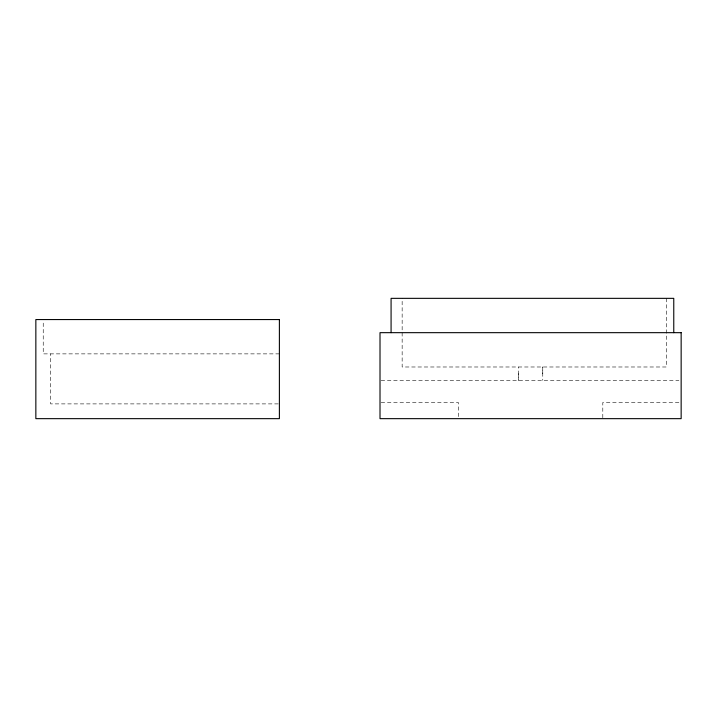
<?xml version="1.0" encoding="UTF-8"?>
<svg xmlns="http://www.w3.org/2000/svg" width="717" height="717" viewBox="0 0 717 717"><rect width="100%" height="100%" fill="white"/><g stroke="black" fill="none" stroke-linecap="round" stroke-linejoin="round"><path stroke-width="0.54" stroke-dasharray="3.58 2.69" d="M518.4 373.665L518.4 380.342L518.4 366.987M542.76 373.665L542.76 366.987L542.76 380.342M279.361 353.875L43.235 353.875L43.235 320.66M381.112 380.342L678.918 380.342M381.13 402.479L458.36 402.479L458.36 418.656M678.909 402.479L602.8 402.479L602.8 418.656M278.232 403.895L50.611 403.895L50.611 353.875M666.389 298.344L666.389 366.987L402.147 366.987L402.147 298.344"/><path stroke-width="1.08" d="M673.765 332.67L673.765 298.344L391.079 298.344L391.079 332.67M279.388 319.558L35.85 319.558L35.85 418.656L279.388 418.656L279.388 319.558M681.15 332.67L380.01 332.67L380.01 418.656L681.15 418.656L681.15 332.67"/></g></svg>
